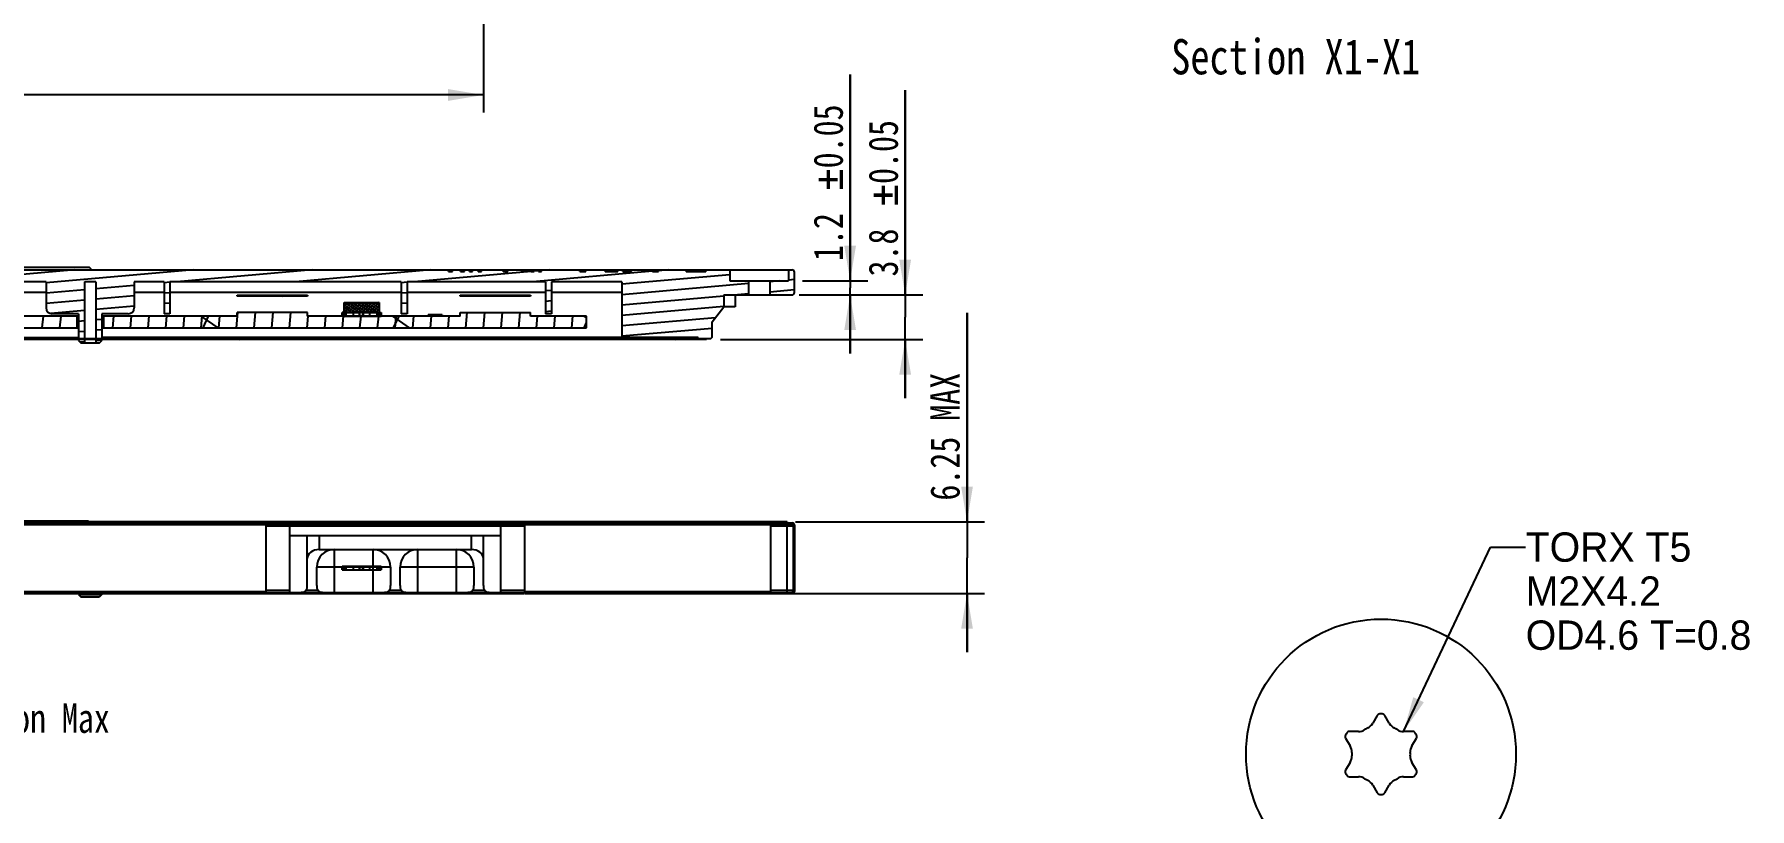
# Model space of a CAD drawing. Header units: millimetres. Extents: x 0 to 594, y 0 to 420.
# Drawn here: x 235.8 to 381.9, y 159.1 to 225.1 of the extents above; entities that cross this region are included whole.
import ezdxf
from ezdxf.enums import TextEntityAlignment as Align

# ---------------------------------------------------------------- set-up
doc = ezdxf.new("R2010")
doc.units = ezdxf.units.MM
doc.header["$LTSCALE"] = 32.67
doc.layers.get('0').update_dxf_attribs({"linetype": 'CONTINUOUS'})
doc.layers.add('8_QUILTS', color=7, linetype='CONTINUOUS')
doc.styles.get("Standard").update_dxf_attribs({"font": 'txt', "width": 0.8})
doc.styles.add('TEXTSTYLE_10', font='ar_wgl__.ttf')
doc.dimstyles.new('DIMSTYLE_1', dxfattribs={"dimtxt": 2.5, "dimasz": 3, "dimexe": 1.5, "dimexo": 1.2, "dimtad": 1, "dimdsep": 46, "dimtxsty": 'STANDARD', "dimblk": '_FILLED', "dimblk1": '_FILLED', "dimblk2": '_FILLED', "dimcen": 0.09, "dimazin": 2, "dimtp": 0.01, "dimtm": 0.01, "dimtfac": 1, "dimtofl": 0, "dimtmove": 0, "dimatfit": 3, "dimldrblk": '_FILLED', "dimfxl": 1, "dimtolj": 1, "dimarcsym": 0})
doc.dimstyles.new('DIMSTYLE_2', dxfattribs={"dimtxt": 2.5, "dimasz": 3, "dimexe": 1.5, "dimexo": 1.2, "dimtad": 1, "dimdsep": 46, "dimtxsty": 'STANDARD', "dimblk": '_FILLED', "dimblk1": '_FILLED', "dimblk2": '_FILLED', "dimcen": 0.09, "dimazin": 2, "dimtol": 1, "dimtp": 0.15, "dimtm": 0.15, "dimtfac": 1, "dimtofl": 0, "dimtmove": 0, "dimatfit": 3, "dimldrblk": '_FILLED', "dimfxl": 1, "dimtolj": 1, "dimarcsym": 0})
doc.dimstyles.new('DIMSTYLE_5', dxfattribs={"dimtxt": 2.5, "dimasz": 3, "dimexe": 1.5, "dimexo": 1.2, "dimtad": 1, "dimdsep": 46, "dimtxsty": 'STANDARD', "dimblk": '_FILLED', "dimblk1": '_FILLED', "dimblk2": '_FILLED', "dimcen": 0.09, "dimazin": 2, "dimtol": 1, "dimtp": 0.05, "dimtm": 0.05, "dimtfac": 1, "dimtofl": 0, "dimtmove": 0, "dimatfit": 3, "dimldrblk": '_FILLED', "dimfxl": 1, "dimtolj": 1, "dimarcsym": 0})
doc.dimstyles.get("Standard").update_dxf_attribs({"dimtxt": 2.5, "dimasz": 3, "dimexe": 1.5, "dimexo": 1.2, "dimtad": 1, "dimdsep": 46, "dimtxsty": 'STANDARD', "dimblk": '_FILLED', "dimblk1": '_FILLED', "dimblk2": '_FILLED', "dimcen": 0.09, "dimazin": 2, "dimtol": 1, "dimtp": 0.01, "dimtm": 0.01, "dimtfac": 1, "dimtofl": 0, "dimtmove": 0, "dimatfit": 3, "dimldrblk": '_FILLED', "dimfxl": 1, "dimtolj": 1, "dimarcsym": 0})

# ---------------------------------------------------------------- blocks, each defined once
blk = doc.blocks.new('_FILLED')
at = {"color": 0, "linetype": 'BYBLOCK'}
blk.add_solid([(0, 0), (-1, 0.167), (-1, -0.167)], dxfattribs=at)
blk = doc.blocks.new('*D13')
at = {"color": 7, "linetype": 'CONTINUOUS'}
for p, q in [((87.05, 239.27), (87.05, 218.43)), ((274.05, 239.27), (274.05, 218.43)), ((87.05, 219.93), (180.55, 219.93)), ((274.05, 219.93), (180.55, 219.93))]:
    blk.add_line(p, q, dxfattribs=at)
at = {"color": 7, "linetype": 'CONTINUOUS', "xscale": 3, "yscale": 3, "zscale": 3, "rotation": 180}
blk.add_blockref('_FILLED', (87.05, 219.93), dxfattribs=at)
at = {"color": 7, "linetype": 'CONTINUOUS', "xscale": 3, "yscale": 3, "zscale": 3}
blk.add_blockref('_FILLED', (274.05, 219.93), dxfattribs=at)
at = {"color": 7, "linetype": 'CONTINUOUS', "width": 0.8}
for s, p in [('187', (181.47, 220.56)), ('0.15', (190.36, 220.56))]:
    blk.add_text(s, height=2.5, dxfattribs=at).set_placement(p, align=Align.CENTER)
blk = doc.blocks.new('*D33')
at = {"color": 7, "linetype": 'CONTINUOUS'}
for p, q in [((305.3, 204.1), (305.3, 221.68)), ((305.3, 221.68), (305.3, 203.5)), ((301.25, 204.1), (306.8, 204.1)), ((305.3, 197.9), (305.3, 203.5)), ((301.55, 202.9), (306.8, 202.9)), ((305.3, 202.9), (305.3, 197.9))]:
    blk.add_line(p, q, dxfattribs=at)
at = {"color": 7, "linetype": 'CONTINUOUS', "xscale": 3, "yscale": 3, "zscale": 3}
for p, rotation in [((305.3, 204.1), 270), ((305.3, 202.9), 90)]:
    blk.add_blockref('_FILLED', p, dxfattribs=dict(at, rotation=rotation))
at = {"color": 7, "linetype": 'CONTINUOUS', "width": 0.8}
for s, p in [('0.05', (304.68, 213.68)), ('1.2', (304.68, 205.79))]:
    blk.add_text(s, height=2.5, rotation=90, dxfattribs=at).set_placement(p)
blk = doc.blocks.new('*D34')
at = {"color": 7, "linetype": 'CONTINUOUS'}
for p, q in [((309.99, 202.9), (309.99, 220.35)), ((309.99, 220.35), (309.99, 201)), ((300.95, 202.9), (311.49, 202.9)), ((309.99, 194.1), (309.99, 201)), ((294.25, 199.1), (311.49, 199.1)), ((309.99, 199.1), (309.99, 194.1))]:
    blk.add_line(p, q, dxfattribs=at)
at = {"color": 7, "linetype": 'CONTINUOUS', "xscale": 3, "yscale": 3, "zscale": 3}
for p, rotation in [((309.99, 202.9), 270), ((309.99, 199.1), 90)]:
    blk.add_blockref('_FILLED', p, dxfattribs=dict(at, rotation=rotation))
at = {"color": 7, "linetype": 'CONTINUOUS', "width": 0.8}
for s, p in [('0.05', (309.37, 212.35)), ('3.8', (309.37, 204.47))]:
    blk.add_text(s, height=2.5, rotation=90, dxfattribs=at).set_placement(p)
blk = doc.blocks.new('*D40')
at = {"color": 7, "linetype": 'CONTINUOUS'}
for p, q in [((315.26, 183.57), (315.26, 201.38)), ((315.26, 201.38), (315.26, 180.52)), ((300.65, 183.57), (316.76, 183.57)), ((315.26, 172.47), (315.26, 180.52)), ((299.75, 177.47), (316.76, 177.47)), ((315.26, 177.47), (315.26, 172.47))]:
    blk.add_line(p, q, dxfattribs=at)
at = {"color": 7, "linetype": 'CONTINUOUS', "xscale": 3, "yscale": 3, "zscale": 3}
for p, rotation in [((315.26, 183.57), 270), ((315.26, 177.47), 90)]:
    blk.add_blockref('_FILLED', p, dxfattribs=dict(at, rotation=rotation))
at = {"color": 7, "linetype": 'CONTINUOUS', "insert": (312.13, 185.38), "char_height": 2.5, "width": 16, "attachment_point": 1, "rotation": 90, "line_spacing_factor": 0.9}
blk.add_mtext('6.25 MAX', dxfattribs=at)

msp = doc.modelspace()

# ---------------------------------------------------------------- linework, layer by layer
at = {"color": 7, "linetype": 'CONTINUOUS'}
for p, q in [((119.091, 205.036), (282.772, 205.036)), ((240.41, 205.246), (227.25, 205.246)), ((239.235, 205.036), (227.691, 204.026)), ((249.352, 205.036), (236.8, 203.938)), ((259.469, 205.036), (247.924, 204.026)), ((269.585, 205.036), (258.041, 204.026)), ((278.128, 204.899), (268.158, 204.026)), ((271.088, 204.886), (271.088, 205.036)), ((271.088, 204.886), (271.427, 204.886)), ((271.148, 204.886), (271.148, 205.036)), ((271.427, 204.886), (271.427, 205.036)), ((272.1, 204.886), (272.1, 205.036)), ((272.1, 204.886), (272.441, 204.886)), ((272.38, 204.886), (272.38, 205.036)), ((272.441, 204.886), (272.441, 205.036)), ((272.857, 204.886), (272.857, 205.036)), ((272.857, 204.886), (273.115, 204.886)), ((273.115, 204.886), (273.115, 205.036)), ((273.62, 204.886), (273.62, 205.036)), ((273.62, 204.886), (273.884, 204.886)), ((273.884, 204.886), (273.884, 205.036)), ((275.727, 204.886), (275.727, 205.036)), ((275.727, 204.886), (276.149, 204.886)), ((275.997, 204.886), (275.997, 205.036)), ((276.149, 204.886), (276.149, 205.036)), ((277.365, 204.886), (277.365, 205.036)), ((277.365, 204.886), (277.623, 204.886)), ((277.623, 204.886), (277.623, 205.036)), ((278.128, 204.886), (278.128, 205.036)), ((278.128, 204.886), (278.392, 204.886)), ((288.469, 204.918), (278.274, 204.026)), ((278.392, 204.886), (278.392, 205.036)), ((278.74, 204.952), (278.392, 204.922)), ((278.74, 204.886), (278.74, 205.036)), ((278.74, 204.886), (278.993, 204.886)), ((279.702, 205.036), (278.993, 204.974)), ((278.993, 204.886), (278.993, 205.036)), ((282.262, 204.886), (282.262, 205.036)), ((282.262, 204.886), (282.773, 204.886)), ((282.651, 205.036), (282.651, 204.886)), ((282.773, 205.036), (288.979, 205.036)), ((282.773, 204.886), (282.773, 205.036)), ((284.42, 204.886), (284.42, 205.036)), ((284.42, 204.886), (285.509, 204.886)), ((285.509, 204.886), (285.509, 205.036)), ((285.927, 204.886), (285.927, 205.036)), ((285.927, 204.886), (286.682, 204.886)), ((286.071, 204.886), (286.071, 205.036)), ((286.373, 204.886), (286.373, 205.036)), ((286.682, 204.886), (286.682, 205.036)), ((288.469, 204.886), (288.469, 205.036)), ((288.469, 204.886), (288.981, 204.886)), ((288.858, 205.036), (288.858, 204.886)), ((289.819, 205.036), (288.981, 204.963)), ((288.981, 205.036), (300.345, 205.036)), ((288.981, 204.886), (288.981, 205.036)), ((291.332, 204.886), (291.332, 205.036)), ((291.332, 204.886), (293.006, 204.886)), ((293.006, 205.036), (293.006, 204.886)), ((295.05, 205.036), (295.05, 204.096)), ((300.05, 205.036), (300.05, 204.096)), ((300.55, 203.096), (300.55, 204.836)), ((236.8, 204.026), (234.85, 204.026)), ((236.8, 204.026), (236.8, 201.796)), ((240.06, 203.338), (236.8, 203.053)), ((241.039, 204.026), (240.06, 204.026)), ((240.06, 204.026), (240.06, 198.826)), ((241.039, 204.026), (241.039, 198.826)), ((244.3, 203.709), (241.039, 203.424)), ((246.85, 204.026), (244.3, 204.026)), ((244.3, 204.026), (244.3, 201.796)), ((246.85, 204.026), (246.85, 201.296)), ((247.35, 203.976), (246.85, 203.932)), ((267.05, 204.026), (247.35, 204.026)), ((247.35, 204.026), (247.35, 201.296)), ((267.05, 204.026), (267.05, 201.296)), ((267.55, 203.973), (267.05, 203.929)), ((279.35, 204.026), (267.55, 204.026)), ((267.55, 204.026), (267.55, 201.296)), ((279.35, 204.026), (279.35, 201.296)), ((279.85, 203.279), (279.35, 203.235)), ((285.85, 204.026), (279.85, 204.026)), ((279.85, 204.026), (279.85, 201.296)), ((295.05, 204.609), (285.85, 203.804)), ((285.85, 204.026), (285.85, 199.276)), ((296.65, 203.864), (285.85, 202.919)), ((295.05, 204.096), (300.05, 204.096)), ((296.65, 204.096), (296.65, 202.896)), ((299.308, 204.096), (298.45, 204.021)), ((298.45, 204.096), (298.45, 202.896)), ((300.55, 203.32), (298.45, 203.136)), ((300.55, 204.205), (300.05, 204.161)), ((236.8, 203.096), (234.85, 203.096)), ((240.06, 202.453), (236.8, 202.168)), ((244.3, 202.824), (241.039, 202.539)), ((244.3, 201.939), (241.039, 201.654)), ((246.85, 203.096), (244.3, 203.096)), ((247.35, 203.091), (246.85, 203.047)), ((247.35, 202.206), (246.85, 202.162)), ((267.05, 203.096), (247.35, 203.096)), ((253.075, 202.886), (259.075, 202.886)), ((253.075, 202.786), (253.075, 202.886)), ((259.075, 202.786), (253.075, 202.786)), ((256.546, 202.886), (256.919, 202.786)), ((259.075, 202.886), (259.075, 202.786)), ((262.204, 202.253), (265.162, 202.253)), ((262.204, 201.396), (262.204, 202.253)), ((262.21, 202.253), (262.206, 202.249)), ((262.503, 202.253), (262.206, 201.956)), ((262.796, 202.253), (262.206, 201.663)), ((262.206, 201.396), (262.206, 202.253)), ((263.166, 201.396), (262.206, 202.069)), ((262.845, 201.396), (262.206, 201.844)), ((263.09, 202.253), (262.233, 201.396)), ((263.488, 201.396), (262.264, 202.253)), ((263.383, 202.253), (262.526, 201.396)), ((263.809, 201.396), (262.586, 202.253)), ((263.676, 202.253), (262.82, 201.396)), ((264.131, 201.396), (262.907, 202.253)), ((263.969, 202.253), (263.113, 201.396)), ((264.452, 201.396), (263.229, 202.253)), ((264.263, 202.253), (263.406, 201.396)), ((264.774, 201.396), (263.55, 202.253)), ((264.556, 202.253), (263.699, 201.396)), ((265.095, 201.396), (263.872, 202.253)), ((264.849, 202.253), (263.993, 201.396)), ((265.162, 201.575), (264.193, 202.253)), ((265.143, 202.253), (264.286, 201.396)), ((265.162, 201.8), (264.515, 202.253)), ((265.162, 201.979), (264.579, 201.396)), ((265.162, 202.025), (264.836, 202.253)), ((265.162, 202.25), (265.158, 202.253)), ((265.162, 202.253), (265.162, 201.396)), ((267.55, 203.088), (267.05, 203.044)), ((267.55, 202.203), (267.05, 202.159)), ((279.35, 203.096), (267.55, 203.096)), ((272.075, 202.886), (278.075, 202.886)), ((272.075, 202.786), (272.075, 202.886)), ((278.075, 202.786), (272.075, 202.786)), ((278.075, 202.886), (278.075, 202.786)), ((279.85, 202.394), (279.35, 202.35)), ((285.85, 203.096), (279.85, 203.096)), ((294.55, 202.795), (285.85, 202.034)), ((294.55, 201.91), (285.85, 201.149)), ((293.55, 200.596), (294.55, 201.896)), ((294.55, 202.896), (300.35, 202.896)), ((294.55, 202.896), (294.55, 201.896)), ((295.51, 201.896), (294.55, 201.896)), ((295.51, 202.896), (295.51, 201.896)), ((296.65, 202.979), (295.708, 202.896)), ((239.55, 201.096), (218.475, 201.096)), ((236.533, 201.096), (236.446, 200.096)), ((240.06, 201.568), (237.194, 201.317)), ((239.555, 201.296), (237.3, 201.296)), ((238.037, 201.096), (237.95, 200.096)), ((239.404, 201.096), (239.404, 200.096)), ((239.555, 201.296), (239.555, 199.026)), ((240.06, 200.683), (239.555, 200.639)), ((241.544, 200.813), (241.039, 200.769)), ((243.8, 201.296), (241.544, 201.296)), ((241.544, 201.296), (241.544, 199.026)), ((253.075, 201.096), (241.55, 201.096)), ((241.695, 201.096), (241.695, 200.096)), ((242.548, 201.096), (242.461, 200.096)), ((244.052, 201.096), (243.964, 200.096)), ((245.555, 201.096), (245.468, 200.096)), ((247.35, 201.296), (246.85, 201.296)), ((247.059, 201.096), (246.972, 200.096)), ((247.35, 201.321), (247.07, 201.296)), ((248.563, 201.096), (248.475, 200.096)), ((250.067, 201.096), (249.979, 200.096)), ((251.446, 200.096), (250.018, 201.096)), ((250.167, 200.096), (250.633, 201.096)), ((251.57, 201.096), (251.483, 200.096)), ((253.074, 201.096), (252.986, 200.096)), ((259.075, 201.396), (253.075, 201.396)), ((253.075, 201.096), (253.075, 201.396)), ((253.1, 201.396), (253.075, 201.103)), ((254.604, 201.396), (254.49, 200.096)), ((256.108, 201.396), (255.994, 200.096)), ((257.611, 201.396), (257.497, 200.096)), ((259.089, 201.096), (259.001, 200.096)), ((259.075, 201.096), (259.075, 201.396)), ((272.075, 201.096), (259.075, 201.096)), ((260.592, 201.096), (260.505, 200.096)), ((262.096, 201.096), (262.009, 200.096)), ((265.162, 201.396), (262.204, 201.396)), ((262.523, 201.396), (262.206, 201.619)), ((263.6, 201.096), (263.512, 200.096)), ((265.162, 201.686), (264.873, 201.396)), ((265.103, 201.096), (265.016, 200.096)), ((267.756, 200.096), (266.328, 201.096)), ((266.403, 200.096), (266.869, 201.096)), ((266.607, 201.096), (266.52, 200.096)), ((267.55, 201.296), (267.05, 201.296)), ((267.55, 201.318), (267.304, 201.296)), ((268.111, 201.096), (268.023, 200.096)), ((270.55, 201.196), (269.35, 201.196)), ((269.35, 201.096), (269.35, 201.196)), ((269.614, 201.096), (269.527, 200.096)), ((270.55, 201.196), (270.55, 201.096)), ((271.118, 201.096), (271.031, 200.096)), ((272.075, 201.396), (278.075, 201.396)), ((272.075, 201.096), (272.075, 201.396)), ((272.648, 201.396), (272.534, 200.096)), ((274.152, 201.396), (274.038, 200.096)), ((275.655, 201.396), (275.542, 200.096)), ((277.159, 201.396), (277.045, 200.096)), ((278.075, 201.096), (278.075, 201.396)), ((282.85, 201.096), (278.075, 201.096)), ((278.637, 201.096), (278.549, 200.096)), ((279.85, 201.509), (279.35, 201.465)), ((279.85, 201.296), (279.35, 201.296)), ((280.14, 201.096), (280.053, 200.096)), ((281.644, 201.096), (281.557, 200.096)), ((282.85, 200.948), (282.637, 201.096)), ((282.638, 200.096), (282.85, 200.549)), ((282.85, 200.096), (282.85, 201.096)), ((293.831, 200.962), (285.85, 200.264)), ((293.55, 199.376), (293.55, 200.596)), ((67.75, 199.176), (293.35, 199.176)), ((293.05, 199.096), (68.05, 199.096)), ((147.55, 200.096), (239.55, 200.096)), ((199.55, 199.276), (239.55, 199.276)), ((239.555, 199.026), (239.551, 199.026)), ((240.06, 199.798), (239.555, 199.754)), ((239.555, 199.026), (239.756, 198.826)), ((240.06, 198.913), (239.7, 198.881)), ((239.75, 198.826), (241.348, 198.826)), ((241.544, 199.928), (241.039, 199.884)), ((241.544, 199.043), (241.039, 198.999)), ((241.343, 198.826), (241.544, 199.026)), ((241.55, 199.026), (241.544, 199.026)), ((241.55, 200.096), (282.85, 200.096)), ((292.35, 199.276), (241.55, 199.276)), ((253.266, 199.096), (253.437, 199.176)), ((293.55, 200.052), (285.85, 199.379)), ((290.388, 199.096), (290.56, 199.176)), ((292.35, 199.176), (292.35, 199.276)), ((293.05, 199.096), (293.05, 199.176)), ((60.71, 183.486), (300.39, 183.486)), ((299.95, 183.566), (61.15, 183.566)), ((255.55, 183.326), (216.55, 183.326)), ((240.41, 183.616), (227.25, 183.616)), ((255.55, 177.466), (255.55, 183.486)), ((255.55, 183.406), (277.55, 183.406)), ((277.55, 183.206), (255.55, 183.206)), ((257.55, 177.546), (257.55, 183.402)), ((275.55, 177.546), (275.55, 183.401)), ((277.55, 183.486), (277.55, 177.466)), ((298.55, 183.326), (277.55, 183.326)), ((298.499, 183.406), (300.39, 183.406)), ((298.499, 183.406), (298.55, 183.326)), ((298.55, 177.466), (298.55, 183.326)), ((300.45, 183.206), (298.55, 183.206)), ((299.45, 183.486), (299.45, 183.566)), ((299.95, 183.566), (299.95, 183.486)), ((299.95, 177.466), (299.95, 183.406)), ((300.39, 183.406), (300.39, 183.486)), ((300.45, 183.206), (300.45, 177.746)), ((300.55, 183.326), (300.47, 183.326)), ((300.47, 183.326), (300.47, 183.206)), ((300.55, 183.326), (300.55, 177.626)), ((257.55, 182.416), (275.55, 182.416)), ((259.05, 178.149), (259.05, 182.416)), ((260.05, 182.416), (260.05, 181.216)), ((273.05, 181.216), (273.05, 182.416)), ((274.05, 178.149), (274.05, 182.416)), ((260.05, 181.216), (273.05, 181.216)), ((261.35, 181.216), (261.35, 177.546)), ((264.65, 177.546), (264.65, 181.216)), ((268.45, 181.216), (268.45, 177.546)), ((271.75, 177.546), (271.75, 181.216)), ((266.15, 179.716), (259.85, 179.716)), ((259.85, 178.149), (259.85, 179.716)), ((266.15, 179.716), (266.15, 178.149)), ((273.25, 179.716), (266.95, 179.716)), ((266.95, 178.149), (266.95, 179.716)), ((273.25, 179.716), (273.25, 178.149)), ((216.55, 177.626), (255.55, 177.626)), ((216.55, 177.466), (277.495, 177.466)), ((239.55, 177.396), (239.55, 177.466)), ((239.55, 177.396), (241.55, 177.396)), ((239.55, 177.396), (239.75, 177.196)), ((239.75, 177.196), (241.35, 177.196)), ((241.55, 177.396), (241.35, 177.196)), ((241.55, 177.396), (241.55, 177.466)), ((255.55, 177.746), (257.55, 177.746)), ((255.576, 177.546), (277.523, 177.546)), ((255.95, 177.546), (255.95, 177.466)), ((258.958, 177.752), (259.941, 177.752)), ((266.058, 177.752), (267.041, 177.752)), ((273.158, 177.752), (274.141, 177.752)), ((275.55, 177.746), (277.55, 177.746)), ((277.15, 177.466), (277.15, 177.546)), ((277.55, 177.626), (298.55, 177.626)), ((277.55, 177.466), (300.39, 177.466)), ((298.55, 177.746), (300.45, 177.746)), ((298.576, 177.546), (300.39, 177.546)), ((298.95, 177.546), (298.95, 177.466)), ((299.55, 177.466), (299.55, 177.546)), ((300.35, 177.546), (300.35, 177.466)), ((300.47, 177.746), (300.47, 177.626)), ((350.215, 167.084), (349.828, 166.413)), ((351.238, 166.413), (350.851, 167.084)), ((347.517, 165.159), (347.905, 164.488)), ((348.61, 165.71), (347.835, 165.71)), ((353.23, 165.71), (352.456, 165.71)), ((353.161, 164.488), (353.548, 165.159)), ((347.905, 163.082), (347.517, 162.411)), ((353.548, 162.411), (353.161, 163.082)), ((347.835, 161.861), (348.61, 161.861)), ((349.828, 161.158), (350.215, 160.487)), ((350.851, 160.487), (351.238, 161.158)), ((352.456, 161.861), (353.23, 161.861))]:
    msp.add_line(p, q, dxfattribs=at)
for points in [[(298.398, 183.486), (298.448, 183.464), (298.499, 183.406)], [(258.958, 177.752), (258.868, 177.633), (258.731, 177.566), (258.541, 177.546)], [(260.358, 177.546), (260.167, 177.566), (260.031, 177.634), (259.941, 177.752)], [(266.058, 177.752), (265.968, 177.633), (265.831, 177.566), (265.641, 177.546)], [(267.458, 177.546), (267.267, 177.566), (267.131, 177.634), (267.041, 177.752)], [(273.158, 177.752), (273.068, 177.633), (272.931, 177.566), (272.741, 177.546)], [(274.558, 177.546), (274.367, 177.566), (274.231, 177.634), (274.141, 177.752)]]:
    msp.add_lwpolyline(points, dxfattribs=at)
msp.add_circle((350.533, 163.785), 11.5, dxfattribs=at)
for centre, radius, start, end in [((240.41, 205.046), 0.2, 358.21606, 90), ((300.35, 204.836), 0.2, 0, 90.74317), ((237.3, 201.796), 0.5, 180, 270), ((243.8, 201.796), 0.5, 270, 360), ((300.35, 203.096), 0.2, 270, 360), ((293.35, 199.376), 0.2, 270, 360), ((300.25, 183.206), 0.2, 0, 90), ((300.39, 183.326), 0.16, 0, 90), ((300.39, 183.326), 0.08, 0, 90), ((261.35, 179.716), 1.5, 90, 180), ((264.65, 179.716), 1.5, 0, 90), ((268.45, 179.716), 1.5, 90, 180), ((271.75, 179.716), 1.5, 0, 90), ((300.25, 177.746), 0.2, 270, 360), ((300.39, 177.626), 0.16, 270, 360), ((300.39, 177.626), 0.08, 270, 360), ((350.432, 166.959), 0.25, 91.82874, 150), ((350.533, 163.785), 3.425, 88.17126, 91.82874), ((350.634, 166.959), 0.25, 30, 88.17126), ((347.734, 165.284), 0.25, 151.82874, 210), ((350.533, 163.785), 3.425, 148.17126, 151.82874), ((347.835, 165.46), 0.25, 90, 148.17126), ((348.61, 166.71), 1, 270, 303.32645), ((350.533, 163.785), 2.5, 116.67355, 123.32645), ((348.962, 166.913), 1, 296.67355, 330), ((352.104, 166.913), 1, 210, 243.32645), ((350.533, 163.785), 2.5, 56.67355, 63.32645), ((352.456, 166.71), 1, 236.67355, 270), ((353.23, 165.46), 0.25, 31.82874, 90), ((350.533, 163.785), 3.425, 28.17126, 31.82874), ((353.332, 165.284), 0.25, 330, 28.17126), ((347.039, 163.988), 1, 356.67355, 30), ((350.533, 163.785), 2.5, 176.67355, 183.32645), ((354.027, 163.988), 1, 150, 183.32645), ((350.533, 163.785), 2.5, 356.67355, 3.32645), ((347.734, 162.286), 0.25, 150, 208.17126), ((347.039, 163.582), 1, 330, 3.32645), ((354.027, 163.582), 1, 176.67355, 210), ((353.332, 162.286), 0.25, 331.82874, 30), ((350.533, 163.785), 3.425, 208.17126, 211.82874), ((347.835, 162.111), 0.25, 211.82874, 270), ((348.61, 160.861), 1, 56.67355, 90), ((350.533, 163.785), 2.5, 236.67355, 243.32645), ((348.962, 160.658), 1, 30, 63.32645), ((352.104, 160.658), 1, 116.67355, 150), ((350.533, 163.785), 2.5, 296.67355, 303.32645), ((352.456, 160.861), 1, 90, 123.32645), ((353.23, 162.111), 0.25, 270, 328.17126), ((350.533, 163.785), 3.425, 328.17126, 331.82874), ((350.432, 160.612), 0.25, 210, 268.17126), ((350.533, 163.785), 3.425, 268.17126, 271.82874), ((350.634, 160.612), 0.25, 271.82874, 330)]:
    msp.add_arc(centre, radius, start, end, dxfattribs=at)
for centre, major_axis, start_param, end_param in [((260.05, 180.449), (1, 0), 1.5707963, 3.1415927), ((273.05, 180.449), (1, 0), 0, 1.5707963), ((257.55, 178.149), (1.5, 0), -0.3519339, 0), ((261.35, 178.149), (1.5, 0), -3.1415927, -2.7896588), ((264.65, 178.149), (1.5, 0), -0.3519339, 0), ((268.45, 178.149), (1.5, 0), -3.1415927, -2.7896588), ((271.75, 178.149), (1.5, 0), -0.3519339, 0), ((275.55, 178.149), (1.5, 0), -3.1415927, -2.7896588)]:
    msp.add_ellipse(centre, major_axis=major_axis, ratio=0.7667725, start_param=start_param, end_param=end_param, dxfattribs=at)
for points in [[(303.293, 212.871), (303.293, 213.546), (303.585, 211.922)], [(303.585, 212.579), (303.585, 211.922), (303.293, 213.546)], [(303.585, 212.871), (303.585, 212.579), (303.293, 213.546)], [(303.585, 212.871), (303.293, 213.546), (303.585, 213.546)], [(304.406, 213.546), (304.68, 211.922), (304.406, 211.922)], [(304.68, 211.922), (304.406, 213.546), (304.68, 213.546)], [(302.618, 212.871), (303.293, 212.579), (302.618, 212.579)], [(303.293, 212.579), (302.618, 212.871), (303.293, 212.871)], [(303.293, 212.579), (303.293, 212.871), (303.585, 211.922)], [(303.293, 212.579), (303.585, 211.922), (303.293, 211.922)], [(303.585, 212.871), (304.242, 212.579), (303.585, 212.579)], [(304.242, 212.579), (303.585, 212.871), (304.242, 212.871)], [(307.983, 211.544), (307.983, 212.219), (308.275, 210.595)], [(308.275, 211.252), (308.275, 210.595), (307.983, 212.219)], [(308.275, 211.544), (308.275, 211.252), (307.983, 212.219)], [(308.275, 211.544), (307.983, 212.219), (308.275, 212.219)], [(309.096, 212.219), (309.37, 210.595), (309.096, 210.595)], [(309.37, 210.595), (309.096, 212.219), (309.37, 212.219)], [(307.308, 211.544), (307.983, 211.252), (307.308, 211.252)], [(307.983, 211.252), (307.308, 211.544), (307.983, 211.544)], [(307.983, 211.252), (307.983, 211.544), (308.275, 210.595)], [(307.983, 211.252), (308.275, 210.595), (307.983, 210.595)], [(308.275, 211.544), (308.932, 211.252), (308.275, 211.252)], [(308.932, 211.252), (308.275, 211.544), (308.932, 211.544)]]:
    msp.add_solid(points, dxfattribs=at)
at = {"layer": '8_QUILTS', "color": 7, "linetype": 'CONTINUOUS'}
for p, q in [((264.381, 201.397), (262.022, 201.397)), ((262.022, 201.101), (262.022, 201.397)), ((262.022, 201.101), (265.345, 201.101)), ((262.023, 201.397), (262.023, 201.101)), ((262.023, 201.101), (262.023, 201.397)), ((262.024, 201.101), (262.024, 201.397)), ((262.029, 201.396), (263.5, 201.396)), ((262.029, 201.101), (262.029, 201.396)), ((262.03, 201.101), (262.03, 201.396)), ((262.189, 201.101), (262.189, 201.396)), ((262.205, 201.101), (262.205, 201.397)), ((262.206, 201.101), (262.206, 201.397)), ((262.262, 201.101), (262.262, 201.396)), ((262.283, 201.101), (262.283, 201.396)), ((262.289, 201.396), (262.289, 201.101)), ((262.306, 201.101), (262.306, 201.396)), ((262.307, 201.101), (262.307, 201.396)), ((262.321, 201.101), (262.321, 201.396)), ((262.332, 201.396), (262.332, 201.101)), ((262.337, 201.101), (262.337, 201.396)), ((262.342, 201.101), (262.342, 201.396)), ((262.343, 201.396), (262.343, 201.101)), ((262.973, 201.101), (262.973, 201.397)), ((262.98, 201.101), (262.98, 201.397)), ((263.494, 201.101), (263.494, 201.396)), ((263.5, 201.397), (263.5, 201.101)), ((263.795, 201.396), (263.812, 201.396)), ((263.795, 201.101), (263.795, 201.396)), ((263.812, 201.396), (263.812, 201.101)), ((263.849, 201.396), (265.332, 201.396)), ((263.849, 201.101), (263.849, 201.396)), ((263.85, 201.101), (263.85, 201.397)), ((263.85, 201.101), (263.85, 201.396)), ((264.38, 201.101), (264.38, 201.397)), ((264.381, 201.101), (264.381, 201.397)), ((264.387, 201.397), (265.345, 201.397)), ((264.387, 201.101), (264.387, 201.397)), ((265.008, 201.101), (265.008, 201.396)), ((265.011, 201.101), (265.011, 201.396)), ((265.014, 201.396), (265.014, 201.101)), ((265.025, 201.396), (265.025, 201.101)), ((265.038, 201.101), (265.038, 201.396)), ((265.162, 201.101), (265.162, 201.397)), ((265.162, 201.101), (265.162, 201.397)), ((265.164, 201.101), (265.164, 201.396)), ((265.164, 201.396), (265.164, 201.101)), ((265.33, 201.101), (265.33, 201.396)), ((265.332, 201.101), (265.332, 201.396)), ((265.343, 201.101), (265.343, 201.397)), ((265.344, 201.101), (265.344, 201.397)), ((265.344, 201.397), (265.344, 201.101)), ((265.345, 201.101), (265.345, 201.397)), ((264.381, 179.766), (262.022, 179.766)), ((262.022, 179.471), (262.022, 179.766)), ((262.022, 179.471), (265.345, 179.471)), ((262.023, 179.766), (262.023, 179.471)), ((262.023, 179.471), (262.023, 179.766)), ((262.024, 179.471), (262.024, 179.766)), ((262.029, 179.471), (262.029, 179.766)), ((265.332, 179.766), (262.03, 179.766)), ((262.03, 179.471), (262.03, 179.766)), ((262.186, 179.766), (262.186, 179.471)), ((262.189, 179.471), (262.189, 179.766)), ((262.205, 179.471), (262.205, 179.766)), ((262.206, 179.471), (262.206, 179.766)), ((262.21, 179.471), (262.21, 179.766)), ((262.262, 179.471), (262.262, 179.766)), ((262.283, 179.471), (262.283, 179.766)), ((262.289, 179.766), (262.289, 179.471)), ((262.306, 179.471), (262.306, 179.766)), ((262.307, 179.471), (262.307, 179.766)), ((262.321, 179.471), (262.321, 179.766)), ((262.332, 179.766), (262.332, 179.471)), ((262.337, 179.471), (262.337, 179.766)), ((262.342, 179.471), (262.342, 179.766)), ((262.343, 179.766), (262.343, 179.471)), ((262.973, 179.471), (262.973, 179.766)), ((262.98, 179.471), (262.98, 179.766)), ((263.494, 179.471), (263.494, 179.766)), ((263.5, 179.766), (263.5, 179.471)), ((263.795, 179.471), (263.795, 179.766)), ((263.812, 179.766), (263.812, 179.471)), ((263.849, 179.471), (263.849, 179.766)), ((263.85, 179.471), (263.85, 179.766)), ((263.85, 179.471), (263.85, 179.766)), ((264.38, 179.471), (264.38, 179.766)), ((264.381, 179.471), (264.381, 179.766)), ((264.387, 179.766), (265.345, 179.766)), ((264.387, 179.471), (264.387, 179.766)), ((265.008, 179.471), (265.008, 179.766)), ((265.011, 179.471), (265.011, 179.766)), ((265.014, 179.766), (265.014, 179.471)), ((265.025, 179.766), (265.025, 179.471)), ((265.038, 179.471), (265.038, 179.766)), ((265.092, 179.471), (265.092, 179.766)), ((265.116, 179.471), (265.116, 179.766)), ((265.145, 179.471), (265.145, 179.766)), ((265.162, 179.471), (265.162, 179.766)), ((265.162, 179.471), (265.162, 179.766)), ((265.164, 179.471), (265.164, 179.766)), ((265.164, 179.766), (265.164, 179.471)), ((265.329, 179.471), (265.329, 179.766)), ((265.33, 179.471), (265.33, 179.766)), ((265.332, 179.471), (265.332, 179.766)), ((265.343, 179.471), (265.343, 179.766)), ((265.344, 179.471), (265.344, 179.766)), ((265.344, 179.766), (265.344, 179.471)), ((265.345, 179.471), (265.345, 179.766))]:
    msp.add_line(p, q, dxfattribs=at)

# ---------------------------------------------------------------- texts
at = {"color": 7, "linetype": 'CONTINUOUS', "line_spacing_factor": 0.9}
for s, insert, char_height, width, attachment_point in [('Section X1-X1', (353.883, 224.687), 3, 31.2, 3), ('Deformation Max', (221.819, 168.103), 2.5, 30, 1)]:
    msp.add_mtext(s, dxfattribs=dict(at, insert=insert, char_height=char_height, width=width, attachment_point=attachment_point))
at = {"color": 7, "linetype": 'CONTINUOUS', "insert": (362.858, 182.674), "char_height": 2.5, "width": 20.06506, "attachment_point": 1, "line_spacing_factor": 0.9, "style": 'TEXTSTYLE_10'}
msp.add_mtext('TORX T5\\PM2X4.2\\POD4.6 T=0.8', dxfattribs=at)

# ---------------------------------------------------------------- dimensions: what is measured, and where the dimension line sits
at = {"color": 7, "linetype": 'CONTINUOUS'}
dim = msp.add_linear_dim(base=(274.05, 219.934), p1=(87.05, 240.468), p2=(274.05, 240.468), dimstyle='DIMSTYLE_2', dxfattribs=at)
dim.commit()
dim.dimension.update_dxf_attribs({"geometry": '*D13', "text_midpoint": (186.417, 219.934), "dimtype": 160})
for base, p1, p2, angle, picture, middle in [((305.305, 202.896), (300.05, 204.096), (300.35, 202.896), 270, '*D33', (305.305, 213.738)), ((309.995, 202.896), (293.05, 199.096), (299.75, 202.896), 90, '*D34', (309.995, 212.41))]:
    dim = msp.add_linear_dim(base=base, p1=p1, p2=p2, angle=angle, dimstyle='DIMSTYLE_5', dxfattribs=at)
    dim.commit()
    dim.dimension.update_dxf_attribs({"geometry": picture, "text_midpoint": middle, "dimtype": 160})
dim = msp.add_linear_dim(base=(315.26, 177.466), p1=(299.45, 183.566), p2=(298.55, 177.466), angle=270, text='<> MAX', dimstyle='DIMSTYLE_1', dxfattribs=at)
dim.commit()
dim.dimension.update_dxf_attribs({"geometry": '*D40', "text_midpoint": (315.26, 193.378), "dimtype": 160})

# ---------------------------------------------------------------- leaders
msp.add_leader([(352.456, 165.71), (359.858, 181.424), (362.858, 181.424)], dimstyle='STANDARD', override={"dimtad": 0}, dxfattribs=at)

doc.saveas('drawing.dxf')
